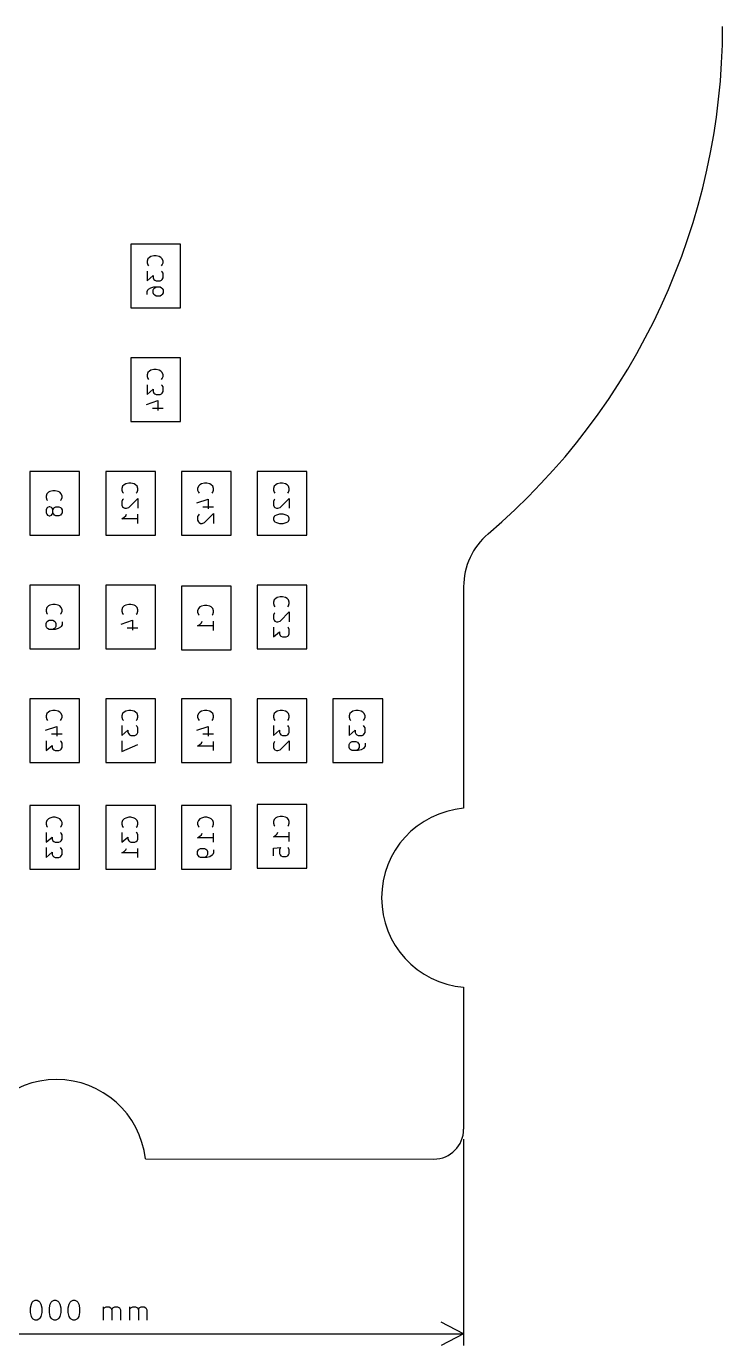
# Model space of a CAD drawing. Extents: x 8 to 415, y -296 to -5.
# Drawn here: x 147.9 to 182.9, y -137.4 to -71.1 of the extents above; entities that cross this region are included whole.
import ezdxf

# ---------------------------------------------------------------- set-up
doc = ezdxf.new("R2010")
doc.units = 0
doc.layers.add('BLACK', color=7, linetype='CONTINUOUS')

msp = doc.modelspace()

# ---------------------------------------------------------------- linework, layer by layer
at = {"layer": 'BLACK', "linetype": 'CONTINUOUS'}
for p, q in [((153.197, -82.0232), (153.197, -85.2232)), ((155.697, -82.0232), (153.197, -82.0232)), ((155.697, -85.2232), (155.697, -82.0232)), ((154.049, -82.7661), (154.011, -82.8804)), ((154.011, -82.8804), (154.011, -82.9566)), ((154.125, -82.6899), (154.049, -82.7661)), ((154.202, -82.6518), (154.125, -82.6899)), ((154.354, -82.6137), (154.202, -82.6518)), ((154.468, -82.6137), (154.354, -82.6137)), ((154.621, -82.6518), (154.468, -82.6137)), ((154.697, -82.6899), (154.621, -82.6518)), ((154.773, -82.7661), (154.697, -82.6899)), ((154.811, -82.8804), (154.773, -82.7661)), ((154.811, -82.9566), (154.811, -82.8804)), ((154.011, -82.9566), (154.049, -83.0709)), ((154.011, -83.3756), (154.011, -83.8709)), ((154.049, -83.0709), (154.087, -83.109)), ((154.735, -83.109), (154.773, -83.0709)), ((154.773, -83.4137), (154.735, -83.3756)), ((154.773, -83.0709), (154.811, -82.9566)), ((154.811, -83.4899), (154.773, -83.4137)), ((154.811, -83.7185), (154.811, -83.4899)), ((154.011, -83.8709), (154.316, -83.6042)), ((154.087, -84.2899), (154.202, -84.2137)), ((154.202, -84.2137), (154.354, -84.1756)), ((154.316, -83.6042), (154.316, -83.7185)), ((154.316, -83.7185), (154.354, -83.7947)), ((154.354, -83.7947), (154.392, -83.8328)), ((154.354, -84.1756), (154.659, -84.1756)), ((154.354, -84.2518), (154.392, -84.2137)), ((154.392, -83.8328), (154.468, -83.8709)), ((154.392, -84.2137), (154.468, -84.1756)), ((154.468, -83.8709), (154.659, -83.8709)), ((154.659, -83.8709), (154.735, -83.8328)), ((154.659, -84.1756), (154.735, -84.2137)), ((154.735, -83.8328), (154.773, -83.7947)), ((154.735, -84.2137), (154.773, -84.2518)), ((154.773, -83.7947), (154.811, -83.7185)), ((154.011, -84.4042), (154.049, -84.328)), ((154.011, -84.5566), (154.011, -84.4042)), ((154.049, -84.328), (154.087, -84.2899)), ((154.316, -84.328), (154.354, -84.2518)), ((154.316, -84.4804), (154.316, -84.328)), ((154.354, -84.5566), (154.316, -84.4804)), ((154.392, -84.5947), (154.354, -84.5566)), ((154.468, -84.6328), (154.392, -84.5947)), ((154.659, -84.6328), (154.468, -84.6328)), ((154.735, -84.5947), (154.659, -84.6328)), ((154.773, -84.5566), (154.735, -84.5947)), ((154.773, -84.2518), (154.811, -84.328)), ((154.811, -84.4804), (154.773, -84.5566)), ((154.811, -84.328), (154.811, -84.4804)), ((153.197, -85.2232), (155.697, -85.2232)), ((155.697, -87.7382), (153.197, -87.7382)), ((153.197, -87.7382), (153.197, -90.9382)), ((155.697, -90.9382), (155.697, -87.7382)), ((154.049, -88.4811), (154.011, -88.5954)), ((154.011, -88.5954), (154.011, -88.6716)), ((154.011, -88.6716), (154.049, -88.7859)), ((154.125, -88.4049), (154.049, -88.4811)), ((154.049, -88.7859), (154.087, -88.824)), ((154.202, -88.3668), (154.125, -88.4049)), ((154.354, -88.3287), (154.202, -88.3668)), ((154.468, -88.3287), (154.354, -88.3287)), ((154.621, -88.3668), (154.468, -88.3287)), ((154.697, -88.4049), (154.621, -88.3668)), ((154.773, -88.4811), (154.697, -88.4049)), ((154.735, -88.824), (154.773, -88.7859)), ((154.811, -88.5954), (154.773, -88.4811)), ((154.773, -88.7859), (154.811, -88.6716)), ((154.811, -88.6716), (154.811, -88.5954)), ((154.011, -89.0906), (154.011, -89.5859)), ((154.011, -89.5859), (154.316, -89.3192)), ((154.316, -89.3192), (154.316, -89.4335)), ((154.316, -89.4335), (154.354, -89.5097)), ((154.354, -89.5097), (154.392, -89.5478)), ((154.392, -89.5478), (154.468, -89.5859)), ((154.659, -89.5859), (154.735, -89.5478)), ((154.773, -89.1287), (154.735, -89.0906)), ((154.735, -89.5478), (154.773, -89.5097)), ((154.811, -89.2049), (154.773, -89.1287)), ((154.773, -89.5097), (154.811, -89.4335)), ((154.811, -89.4335), (154.811, -89.2049)), ((153.973, -90.0811), (154.544, -89.8906)), ((154.468, -89.5859), (154.659, -89.5859)), ((154.544, -89.8906), (154.544, -90.3859)), ((154.278, -90.2716), (154.811, -90.2716)), ((153.197, -90.9382), (155.697, -90.9382)), ((150.617, -93.4532), (148.117, -93.4532)), ((148.117, -93.4532), (148.117, -96.6532)), ((150.617, -96.6532), (150.617, -93.4532)), ((154.427, -93.4532), (151.927, -93.4532)), ((151.927, -93.4532), (151.927, -96.6532)), ((154.427, -96.6532), (154.427, -93.4532)), ((158.237, -93.4532), (155.737, -93.4532)), ((155.737, -93.4532), (155.737, -96.6532)), ((158.237, -96.6532), (158.237, -93.4532)), ((162.047, -93.4532), (159.547, -93.4532)), ((159.547, -93.4532), (159.547, -96.6532)), ((162.047, -96.6532), (162.047, -93.4532)), ((152.779, -94.1961), (152.741, -94.3104)), ((152.855, -94.1199), (152.779, -94.1961)), ((152.932, -94.0818), (152.855, -94.1199)), ((153.084, -94.0437), (152.932, -94.0818)), ((153.198, -94.0437), (153.084, -94.0437)), ((153.351, -94.0818), (153.198, -94.0437)), ((153.427, -94.1199), (153.351, -94.0818)), ((153.503, -94.1961), (153.427, -94.1199)), ((153.541, -94.3104), (153.503, -94.1961)), ((156.589, -94.1961), (156.551, -94.3104)), ((156.665, -94.1199), (156.589, -94.1961)), ((156.742, -94.0818), (156.665, -94.1199)), ((156.894, -94.0437), (156.742, -94.0818)), ((157.008, -94.0437), (156.894, -94.0437)), ((157.161, -94.0818), (157.008, -94.0437)), ((157.237, -94.1199), (157.161, -94.0818)), ((157.313, -94.1961), (157.237, -94.1199)), ((157.351, -94.3104), (157.313, -94.1961)), ((160.399, -94.1961), (160.361, -94.3104)), ((160.475, -94.1199), (160.399, -94.1961)), ((160.552, -94.0818), (160.475, -94.1199)), ((160.704, -94.0437), (160.552, -94.0818)), ((160.818, -94.0437), (160.704, -94.0437)), ((160.971, -94.0818), (160.818, -94.0437)), ((161.047, -94.1199), (160.971, -94.0818)), ((161.123, -94.1961), (161.047, -94.1199)), ((161.161, -94.3104), (161.123, -94.1961)), ((148.969, -94.5771), (148.931, -94.6913)), ((148.931, -94.6913), (148.931, -94.7675)), ((148.931, -94.7675), (148.969, -94.8818)), ((149.045, -94.5009), (148.969, -94.5771)), ((149.122, -94.4628), (149.045, -94.5009)), ((149.274, -94.4247), (149.122, -94.4628)), ((149.388, -94.4247), (149.274, -94.4247)), ((149.541, -94.4628), (149.388, -94.4247)), ((149.617, -94.5009), (149.541, -94.4628)), ((149.693, -94.5771), (149.617, -94.5009)), ((149.731, -94.6913), (149.693, -94.5771)), ((149.693, -94.8818), (149.731, -94.7675)), ((149.731, -94.7675), (149.731, -94.6913)), ((152.741, -94.3104), (152.741, -94.3866)), ((152.741, -94.3866), (152.779, -94.5009)), ((152.779, -94.5009), (152.817, -94.539)), ((152.817, -94.8437), (152.779, -94.8818)), ((153.084, -95.2628), (153.541, -94.8056)), ((153.465, -94.539), (153.503, -94.5009)), ((153.503, -94.5009), (153.541, -94.3866)), ((153.541, -94.3866), (153.541, -94.3104)), ((153.541, -94.8056), (153.541, -95.3009)), ((156.513, -95.0342), (157.084, -94.8437)), ((156.551, -94.3104), (156.551, -94.3866)), ((156.551, -94.3866), (156.589, -94.5009)), ((156.589, -94.5009), (156.627, -94.539)), ((157.084, -94.8437), (157.084, -95.339)), ((157.275, -94.539), (157.313, -94.5009)), ((157.313, -94.5009), (157.351, -94.3866)), ((157.351, -94.3866), (157.351, -94.3104)), ((160.361, -94.3104), (160.361, -94.3866)), ((160.361, -94.3866), (160.399, -94.5009)), ((160.399, -94.5009), (160.437, -94.539)), ((160.437, -94.8437), (160.399, -94.8818)), ((160.704, -95.2628), (161.161, -94.8056)), ((161.085, -94.539), (161.123, -94.5009)), ((161.123, -94.5009), (161.161, -94.3866)), ((161.161, -94.3866), (161.161, -94.3104)), ((161.161, -94.8056), (161.161, -95.3009)), ((148.969, -95.3009), (148.931, -95.3771)), ((148.931, -95.3771), (148.931, -95.5294)), ((148.969, -94.8818), (149.007, -94.9199)), ((149.007, -95.2628), (148.969, -95.3009)), ((149.083, -95.2247), (149.007, -95.2628)), ((149.122, -95.2247), (149.083, -95.2247)), ((149.198, -95.2628), (149.122, -95.2247)), ((149.236, -95.3009), (149.198, -95.2628)), ((149.274, -95.3771), (149.236, -95.3009)), ((149.274, -95.3771), (149.312, -95.3009)), ((149.274, -95.5294), (149.274, -95.3771)), ((149.312, -95.3009), (149.35, -95.2628)), ((149.35, -95.2628), (149.426, -95.2247)), ((149.426, -95.2247), (149.579, -95.2247)), ((149.579, -95.2247), (149.655, -95.2628)), ((149.655, -94.9199), (149.693, -94.8818)), ((149.655, -95.2628), (149.693, -95.3009)), ((149.693, -95.3009), (149.731, -95.3771)), ((149.731, -95.3771), (149.731, -95.5294)), ((152.779, -94.8818), (152.741, -94.958)), ((152.741, -94.958), (152.741, -95.1485)), ((152.741, -95.1485), (152.779, -95.2247)), ((152.779, -95.2247), (152.817, -95.2628)), ((152.817, -95.2628), (152.893, -95.3009)), ((152.893, -95.3009), (152.97, -95.3009)), ((152.97, -95.3009), (153.084, -95.2628)), ((156.818, -95.2247), (157.351, -95.2247)), ((160.399, -94.8818), (160.361, -94.958)), ((160.361, -94.958), (160.361, -95.1485)), ((160.361, -95.1485), (160.399, -95.2247)), ((160.399, -95.2247), (160.437, -95.2628)), ((160.437, -95.2628), (160.513, -95.3009)), ((160.513, -95.3009), (160.59, -95.3009)), ((160.59, -95.3009), (160.704, -95.2628)), ((148.931, -95.5294), (148.969, -95.6056)), ((148.969, -95.6056), (149.007, -95.6437)), ((149.007, -95.6437), (149.083, -95.6818)), ((149.083, -95.6818), (149.122, -95.6818)), ((149.122, -95.6818), (149.198, -95.6437)), ((149.198, -95.6437), (149.236, -95.6056)), ((149.236, -95.6056), (149.274, -95.5294)), ((149.312, -95.6056), (149.274, -95.5294)), ((149.35, -95.6437), (149.312, -95.6056)), ((149.426, -95.6818), (149.35, -95.6437)), ((149.579, -95.6818), (149.426, -95.6818)), ((149.655, -95.6437), (149.579, -95.6818)), ((149.693, -95.6056), (149.655, -95.6437)), ((149.731, -95.5294), (149.693, -95.6056)), ((152.741, -95.8342), (152.855, -95.758)), ((153.541, -95.8342), (152.741, -95.8342)), ((152.855, -95.758), (152.932, -95.6818)), ((152.932, -95.6818), (152.97, -95.6056)), ((153.541, -96.0628), (153.541, -95.6056)), ((156.589, -95.6437), (156.551, -95.7199)), ((156.551, -95.7199), (156.551, -95.9104)), ((156.551, -95.9104), (156.589, -95.9866)), ((156.627, -95.6056), (156.589, -95.6437)), ((156.589, -95.9866), (156.627, -96.0247)), ((156.627, -96.0247), (156.703, -96.0628)), ((156.703, -96.0628), (156.78, -96.0628)), ((156.78, -96.0628), (156.894, -96.0247)), ((156.894, -96.0247), (157.351, -95.5675)), ((157.351, -95.5675), (157.351, -96.0628)), ((160.399, -95.7199), (160.361, -95.7961)), ((160.361, -95.7961), (160.361, -95.8723)), ((160.361, -95.8723), (160.399, -95.9485)), ((160.437, -95.6818), (160.399, -95.7199)), ((160.399, -95.9485), (160.437, -95.9866)), ((160.513, -95.6437), (160.437, -95.6818)), ((160.437, -95.9866), (160.513, -96.0247)), ((160.666, -95.6056), (160.513, -95.6437)), ((160.513, -96.0247), (160.666, -96.0628)), ((160.856, -95.6056), (160.666, -95.6056)), ((160.666, -96.0628), (160.856, -96.0628)), ((161.009, -95.6437), (160.856, -95.6056)), ((160.856, -96.0628), (161.009, -96.0247)), ((161.085, -95.6818), (161.009, -95.6437)), ((161.009, -96.0247), (161.085, -95.9866)), ((161.123, -95.7199), (161.085, -95.6818)), ((161.085, -95.9866), (161.123, -95.9485)), ((161.161, -95.7961), (161.123, -95.7199)), ((161.123, -95.9485), (161.161, -95.8723)), ((161.161, -95.8723), (161.161, -95.7961)), ((148.117, -96.6532), (150.617, -96.6532)), ((151.927, -96.6532), (154.427, -96.6532)), ((155.737, -96.6532), (158.237, -96.6532)), ((159.547, -96.6532), (162.047, -96.6532)), ((148.117, -99.1683), (148.117, -102.368)), ((150.617, -99.1683), (148.117, -99.1683)), ((150.617, -102.368), (150.617, -99.1683)), ((151.927, -99.1683), (151.927, -102.368)), ((154.427, -99.1683), (151.927, -99.1683)), ((154.427, -102.368), (154.427, -99.1683)), ((155.737, -99.2182), (155.737, -102.418)), ((158.237, -99.2182), (155.737, -99.2182)), ((158.237, -102.418), (158.237, -99.2182)), ((159.547, -99.1683), (159.547, -102.368)), ((162.047, -99.1683), (159.547, -99.1683)), ((162.047, -102.368), (162.047, -99.1683)), ((169.927, -99.2545), (169.927, -110.391)), ((149.274, -100.14), (149.122, -100.178)), ((149.388, -100.14), (149.274, -100.14)), ((149.541, -100.178), (149.388, -100.14)), ((153.084, -100.14), (152.932, -100.178)), ((153.198, -100.14), (153.084, -100.14)), ((153.351, -100.178), (153.198, -100.14)), ((160.399, -99.9111), (160.361, -100.025)), ((160.361, -100.025), (160.361, -100.102)), ((160.361, -100.102), (160.399, -100.216)), ((160.475, -99.8349), (160.399, -99.9111)), ((160.552, -99.7968), (160.475, -99.8349)), ((160.704, -99.7587), (160.552, -99.7968)), ((160.818, -99.7587), (160.704, -99.7587)), ((160.971, -99.7968), (160.818, -99.7587)), ((161.047, -99.8349), (160.971, -99.7968)), ((161.123, -99.9111), (161.047, -99.8349)), ((161.161, -100.025), (161.123, -99.9111)), ((161.123, -100.216), (161.161, -100.102)), ((161.161, -100.102), (161.161, -100.025)), ((148.969, -100.292), (148.931, -100.406)), ((148.931, -100.406), (148.931, -100.483)), ((148.931, -100.483), (148.969, -100.597)), ((149.045, -100.216), (148.969, -100.292)), ((148.969, -100.597), (149.007, -100.635)), ((149.122, -100.178), (149.045, -100.216)), ((149.617, -100.216), (149.541, -100.178)), ((149.693, -100.292), (149.617, -100.216)), ((149.655, -100.635), (149.693, -100.597)), ((149.731, -100.406), (149.693, -100.292)), ((149.693, -100.597), (149.731, -100.483)), ((149.731, -100.483), (149.731, -100.406)), ((152.779, -100.292), (152.741, -100.406)), ((152.741, -100.406), (152.741, -100.483)), ((152.741, -100.483), (152.779, -100.597)), ((152.855, -100.216), (152.779, -100.292)), ((152.779, -100.597), (152.817, -100.635)), ((152.932, -100.178), (152.855, -100.216)), ((153.427, -100.216), (153.351, -100.178)), ((153.503, -100.292), (153.427, -100.216)), ((153.465, -100.635), (153.503, -100.597)), ((153.541, -100.406), (153.503, -100.292)), ((153.503, -100.597), (153.541, -100.483)), ((153.541, -100.483), (153.541, -100.406)), ((156.589, -100.342), (156.551, -100.456)), ((156.551, -100.456), (156.551, -100.533)), ((156.551, -100.533), (156.589, -100.647)), ((156.665, -100.266), (156.589, -100.342)), ((156.589, -100.647), (156.627, -100.685)), ((156.742, -100.228), (156.665, -100.266)), ((156.894, -100.19), (156.742, -100.228)), ((157.008, -100.19), (156.894, -100.19)), ((157.161, -100.228), (157.008, -100.19)), ((157.237, -100.266), (157.161, -100.228)), ((157.313, -100.342), (157.237, -100.266)), ((157.275, -100.685), (157.313, -100.647)), ((157.351, -100.456), (157.313, -100.342)), ((157.313, -100.647), (157.351, -100.533)), ((157.351, -100.533), (157.351, -100.456)), ((160.399, -100.597), (160.361, -100.673)), ((160.361, -100.673), (160.361, -100.863)), ((160.399, -100.216), (160.437, -100.254)), ((160.437, -100.559), (160.399, -100.597)), ((160.704, -100.978), (161.161, -100.521)), ((161.085, -100.254), (161.123, -100.216)), ((161.161, -100.521), (161.161, -101.016)), ((148.931, -101.092), (148.969, -101.016)), ((148.931, -101.244), (148.931, -101.092)), ((148.969, -101.321), (148.931, -101.244)), ((148.969, -101.016), (149.007, -100.978)), ((149.007, -101.359), (148.969, -101.321)), ((149.007, -100.978), (149.083, -100.94)), ((149.083, -101.397), (149.007, -101.359)), ((149.083, -100.94), (149.274, -100.94)), ((149.388, -101.397), (149.083, -101.397)), ((149.274, -100.94), (149.35, -100.978)), ((149.35, -101.359), (149.274, -101.397)), ((149.35, -100.978), (149.388, -101.016)), ((149.388, -101.321), (149.35, -101.359)), ((149.388, -101.016), (149.426, -101.092)), ((149.426, -101.244), (149.388, -101.321)), ((149.541, -101.359), (149.388, -101.397)), ((149.426, -101.092), (149.426, -101.244)), ((149.655, -101.283), (149.541, -101.359)), ((149.693, -101.244), (149.655, -101.283)), ((149.731, -101.168), (149.693, -101.244)), ((149.731, -101.016), (149.731, -101.168)), ((152.703, -101.13), (153.274, -100.94)), ((153.008, -101.321), (153.541, -101.321)), ((153.274, -100.94), (153.274, -101.435)), ((156.551, -101.218), (156.665, -101.142)), ((157.351, -101.218), (156.551, -101.218)), ((156.665, -101.142), (156.742, -101.066)), ((156.742, -101.066), (156.78, -100.99)), ((157.351, -101.447), (157.351, -100.99)), ((160.361, -100.863), (160.399, -100.94)), ((160.361, -101.283), (160.361, -101.778)), ((160.399, -100.94), (160.437, -100.978)), ((160.437, -100.978), (160.513, -101.016)), ((160.513, -101.016), (160.59, -101.016)), ((160.59, -101.016), (160.704, -100.978)), ((161.123, -101.321), (161.085, -101.283)), ((161.161, -101.397), (161.123, -101.321)), ((161.161, -101.625), (161.161, -101.397)), ((160.361, -101.778), (160.666, -101.511)), ((160.666, -101.511), (160.666, -101.625)), ((160.666, -101.625), (160.704, -101.702)), ((160.704, -101.702), (160.742, -101.74)), ((160.742, -101.74), (160.818, -101.778)), ((160.818, -101.778), (161.009, -101.778)), ((161.009, -101.778), (161.085, -101.74)), ((161.085, -101.74), (161.123, -101.702)), ((161.123, -101.702), (161.161, -101.625)), ((148.117, -102.368), (150.617, -102.368)), ((151.927, -102.368), (154.427, -102.368)), ((155.737, -102.418), (158.237, -102.418)), ((159.547, -102.368), (162.047, -102.368)), ((150.617, -104.883), (148.117, -104.883)), ((148.117, -104.883), (148.117, -108.083)), ((150.617, -108.083), (150.617, -104.883)), ((154.427, -104.883), (151.927, -104.883)), ((151.927, -104.883), (151.927, -108.083)), ((154.427, -108.083), (154.427, -104.883)), ((158.237, -104.883), (155.737, -104.883)), ((155.737, -104.883), (155.737, -108.083)), ((158.237, -108.083), (158.237, -104.883)), ((162.047, -104.883), (159.547, -104.883)), ((159.547, -104.883), (159.547, -108.083)), ((162.047, -108.083), (162.047, -104.883)), ((165.857, -104.883), (163.357, -104.883)), ((163.357, -104.883), (163.357, -108.083)), ((165.857, -108.083), (165.857, -104.883)), ((148.969, -105.626), (148.931, -105.74)), ((148.931, -105.74), (148.931, -105.817)), ((148.931, -105.817), (148.969, -105.931)), ((149.045, -105.55), (148.969, -105.626)), ((148.969, -105.931), (149.007, -105.969)), ((149.122, -105.512), (149.045, -105.55)), ((149.274, -105.474), (149.122, -105.512)), ((149.388, -105.474), (149.274, -105.474)), ((149.541, -105.512), (149.388, -105.474)), ((149.617, -105.55), (149.541, -105.512)), ((149.693, -105.626), (149.617, -105.55)), ((149.655, -105.969), (149.693, -105.931)), ((149.731, -105.74), (149.693, -105.626)), ((149.693, -105.931), (149.731, -105.817)), ((149.731, -105.817), (149.731, -105.74)), ((152.779, -105.626), (152.741, -105.74)), ((152.741, -105.74), (152.741, -105.817)), ((152.741, -105.817), (152.779, -105.931)), ((152.855, -105.55), (152.779, -105.626)), ((152.779, -105.931), (152.817, -105.969)), ((152.932, -105.512), (152.855, -105.55)), ((153.084, -105.474), (152.932, -105.512)), ((153.198, -105.474), (153.084, -105.474)), ((153.351, -105.512), (153.198, -105.474)), ((153.427, -105.55), (153.351, -105.512)), ((153.503, -105.626), (153.427, -105.55)), ((153.465, -105.969), (153.503, -105.931)), ((153.541, -105.74), (153.503, -105.626)), ((153.503, -105.931), (153.541, -105.817)), ((153.541, -105.817), (153.541, -105.74)), ((156.589, -105.626), (156.551, -105.74)), ((156.551, -105.74), (156.551, -105.817)), ((156.551, -105.817), (156.589, -105.931)), ((156.665, -105.55), (156.589, -105.626)), ((156.589, -105.931), (156.627, -105.969)), ((156.742, -105.512), (156.665, -105.55)), ((156.894, -105.474), (156.742, -105.512)), ((157.008, -105.474), (156.894, -105.474)), ((157.161, -105.512), (157.008, -105.474)), ((157.237, -105.55), (157.161, -105.512)), ((157.313, -105.626), (157.237, -105.55)), ((157.275, -105.969), (157.313, -105.931)), ((157.351, -105.74), (157.313, -105.626)), ((157.313, -105.931), (157.351, -105.817)), ((157.351, -105.817), (157.351, -105.74)), ((160.399, -105.626), (160.361, -105.74)), ((160.361, -105.74), (160.361, -105.817)), ((160.361, -105.817), (160.399, -105.931)), ((160.475, -105.55), (160.399, -105.626)), ((160.399, -105.931), (160.437, -105.969)), ((160.552, -105.512), (160.475, -105.55)), ((160.704, -105.474), (160.552, -105.512)), ((160.818, -105.474), (160.704, -105.474)), ((160.971, -105.512), (160.818, -105.474)), ((161.047, -105.55), (160.971, -105.512)), ((161.123, -105.626), (161.047, -105.55)), ((161.085, -105.969), (161.123, -105.931)), ((161.161, -105.74), (161.123, -105.626)), ((161.123, -105.931), (161.161, -105.817)), ((161.161, -105.817), (161.161, -105.74)), ((164.209, -105.626), (164.171, -105.74)), ((164.171, -105.74), (164.171, -105.817)), ((164.171, -105.817), (164.209, -105.931)), ((164.285, -105.55), (164.209, -105.626)), ((164.209, -105.931), (164.247, -105.969)), ((164.362, -105.512), (164.285, -105.55)), ((164.514, -105.474), (164.362, -105.512)), ((164.628, -105.474), (164.514, -105.474)), ((164.781, -105.512), (164.628, -105.474)), ((164.857, -105.55), (164.781, -105.512)), ((164.933, -105.626), (164.857, -105.55)), ((164.895, -105.969), (164.933, -105.931)), ((164.971, -105.74), (164.933, -105.626)), ((164.933, -105.931), (164.971, -105.817)), ((164.971, -105.817), (164.971, -105.74)), ((148.893, -106.464), (149.464, -106.274)), ((149.198, -106.655), (149.731, -106.655)), ((149.464, -106.274), (149.464, -106.769)), ((152.741, -106.236), (152.741, -106.731)), ((152.741, -106.731), (153.046, -106.464)), ((153.046, -106.464), (153.046, -106.578)), ((153.046, -106.578), (153.084, -106.655)), ((153.084, -106.655), (153.122, -106.693)), ((153.122, -106.693), (153.198, -106.731)), ((153.198, -106.731), (153.389, -106.731)), ((153.389, -106.731), (153.465, -106.693)), ((153.503, -106.274), (153.465, -106.236)), ((153.465, -106.693), (153.503, -106.655)), ((153.541, -106.35), (153.503, -106.274)), ((153.503, -106.655), (153.541, -106.578)), ((153.541, -106.578), (153.541, -106.35)), ((156.513, -106.464), (157.084, -106.274)), ((156.818, -106.655), (157.351, -106.655)), ((157.084, -106.274), (157.084, -106.769)), ((160.361, -106.236), (160.361, -106.731)), ((160.361, -106.731), (160.666, -106.464)), ((160.666, -106.464), (160.666, -106.578)), ((160.666, -106.578), (160.704, -106.655)), ((160.704, -106.655), (160.742, -106.693)), ((160.742, -106.693), (160.818, -106.731)), ((160.818, -106.731), (161.009, -106.731)), ((161.009, -106.731), (161.085, -106.693)), ((161.123, -106.274), (161.085, -106.236)), ((161.085, -106.693), (161.123, -106.655)), ((161.161, -106.35), (161.123, -106.274)), ((161.123, -106.655), (161.161, -106.578)), ((161.161, -106.578), (161.161, -106.35)), ((164.171, -106.236), (164.171, -106.731)), ((164.171, -106.731), (164.476, -106.464)), ((164.476, -106.464), (164.476, -106.578)), ((164.476, -106.578), (164.514, -106.655)), ((164.514, -106.655), (164.552, -106.693)), ((164.552, -106.693), (164.628, -106.731)), ((164.628, -106.731), (164.819, -106.731)), ((164.819, -106.731), (164.895, -106.693)), ((164.933, -106.274), (164.895, -106.236)), ((164.895, -106.693), (164.933, -106.655)), ((164.971, -106.35), (164.933, -106.274)), ((164.933, -106.655), (164.971, -106.578)), ((164.971, -106.578), (164.971, -106.35)), ((148.931, -106.998), (148.931, -107.493)), ((148.931, -107.493), (149.236, -107.226)), ((149.236, -107.226), (149.236, -107.34)), ((149.236, -107.34), (149.274, -107.417)), ((149.274, -107.417), (149.312, -107.455)), ((149.312, -107.455), (149.388, -107.493)), ((149.579, -107.493), (149.655, -107.455)), ((149.693, -107.036), (149.655, -106.998)), ((149.655, -107.455), (149.693, -107.417)), ((149.731, -107.112), (149.693, -107.036)), ((149.693, -107.417), (149.731, -107.34)), ((149.731, -107.34), (149.731, -107.112)), ((152.741, -106.998), (152.741, -107.531)), ((152.741, -107.531), (153.541, -107.188)), ((156.551, -107.264), (156.665, -107.188)), ((157.351, -107.264), (156.551, -107.264)), ((156.665, -107.188), (156.742, -107.112)), ((156.742, -107.112), (156.78, -107.036)), ((157.351, -107.493), (157.351, -107.036)), ((160.399, -107.074), (160.361, -107.15)), ((160.361, -107.15), (160.361, -107.34)), ((160.361, -107.34), (160.399, -107.417)), ((160.437, -107.036), (160.399, -107.074)), ((160.399, -107.417), (160.437, -107.455)), ((160.437, -107.455), (160.513, -107.493)), ((160.59, -107.493), (160.704, -107.455)), ((160.704, -107.455), (161.161, -106.998)), ((161.161, -106.998), (161.161, -107.493)), ((164.171, -107.188), (164.209, -107.112)), ((164.171, -107.34), (164.171, -107.188)), ((164.209, -107.417), (164.171, -107.34)), ((164.209, -107.112), (164.247, -107.074)), ((164.247, -107.455), (164.209, -107.417)), ((164.247, -107.074), (164.323, -107.036)), ((164.323, -107.493), (164.247, -107.455)), ((164.323, -107.036), (164.514, -107.036)), ((164.514, -107.036), (164.59, -107.074)), ((164.59, -107.455), (164.514, -107.493)), ((164.59, -107.074), (164.628, -107.112)), ((164.628, -107.417), (164.59, -107.455)), ((164.628, -107.112), (164.666, -107.188)), ((164.666, -107.34), (164.628, -107.417)), ((164.781, -107.455), (164.628, -107.493)), ((164.666, -107.188), (164.666, -107.34)), ((164.895, -107.378), (164.781, -107.455)), ((164.933, -107.34), (164.895, -107.378)), ((164.971, -107.264), (164.933, -107.34)), ((164.971, -107.112), (164.971, -107.264)), ((148.117, -108.083), (150.617, -108.083)), ((149.388, -107.493), (149.579, -107.493)), ((151.927, -108.083), (154.427, -108.083)), ((155.737, -108.083), (158.237, -108.083)), ((159.547, -108.083), (162.047, -108.083)), ((160.513, -107.493), (160.59, -107.493)), ((163.357, -108.083), (165.857, -108.083)), ((164.628, -107.493), (164.323, -107.493)), ((148.117, -110.256), (148.117, -113.456)), ((150.617, -110.256), (148.117, -110.256)), ((150.617, -113.456), (150.617, -110.256)), ((151.927, -110.256), (151.927, -113.456)), ((154.427, -110.256), (151.927, -110.256)), ((154.427, -113.456), (154.427, -110.256)), ((155.737, -110.256), (155.737, -113.456)), ((158.237, -110.256), (155.737, -110.256)), ((158.237, -113.456), (158.237, -110.256)), ((159.547, -110.206), (159.547, -113.406)), ((162.047, -110.206), (159.547, -110.206)), ((162.047, -113.406), (162.047, -110.206)), ((148.969, -110.999), (148.931, -111.113)), ((148.931, -111.113), (148.931, -111.189)), ((148.931, -111.189), (148.969, -111.303)), ((149.045, -110.922), (148.969, -110.999)), ((148.969, -111.303), (149.007, -111.341)), ((149.122, -110.884), (149.045, -110.922)), ((149.274, -110.846), (149.122, -110.884)), ((149.388, -110.846), (149.274, -110.846)), ((149.541, -110.884), (149.388, -110.846)), ((149.617, -110.922), (149.541, -110.884)), ((149.693, -110.999), (149.617, -110.922)), ((149.655, -111.341), (149.693, -111.303)), ((149.731, -111.113), (149.693, -110.999)), ((149.693, -111.303), (149.731, -111.189)), ((149.731, -111.189), (149.731, -111.113)), ((152.779, -110.999), (152.741, -111.113)), ((152.741, -111.113), (152.741, -111.189)), ((152.741, -111.189), (152.779, -111.303)), ((152.855, -110.922), (152.779, -110.999)), ((152.779, -111.303), (152.817, -111.341)), ((152.932, -110.884), (152.855, -110.922)), ((153.084, -110.846), (152.932, -110.884)), ((153.198, -110.846), (153.084, -110.846)), ((153.351, -110.884), (153.198, -110.846)), ((153.427, -110.922), (153.351, -110.884)), ((153.503, -110.999), (153.427, -110.922)), ((153.465, -111.341), (153.503, -111.303)), ((153.541, -111.113), (153.503, -110.999)), ((153.503, -111.303), (153.541, -111.189)), ((153.541, -111.189), (153.541, -111.113)), ((156.589, -110.999), (156.551, -111.113)), ((156.551, -111.113), (156.551, -111.189)), ((156.551, -111.189), (156.589, -111.303)), ((156.665, -110.922), (156.589, -110.999)), ((156.589, -111.303), (156.627, -111.341)), ((156.742, -110.884), (156.665, -110.922)), ((156.894, -110.846), (156.742, -110.884)), ((157.008, -110.846), (156.894, -110.846)), ((157.161, -110.884), (157.008, -110.846)), ((157.237, -110.922), (157.161, -110.884)), ((157.313, -110.999), (157.237, -110.922)), ((157.275, -111.341), (157.313, -111.303)), ((157.351, -111.113), (157.313, -110.999)), ((157.313, -111.303), (157.351, -111.189)), ((157.351, -111.189), (157.351, -111.113)), ((160.399, -110.949), (160.361, -111.063)), ((160.361, -111.063), (160.361, -111.139)), ((160.361, -111.139), (160.399, -111.253)), ((160.475, -110.872), (160.399, -110.949)), ((160.399, -111.253), (160.437, -111.291)), ((160.552, -110.834), (160.475, -110.872)), ((160.704, -110.796), (160.552, -110.834)), ((160.818, -110.796), (160.704, -110.796)), ((160.971, -110.834), (160.818, -110.796)), ((161.047, -110.872), (160.971, -110.834)), ((161.123, -110.949), (161.047, -110.872)), ((161.085, -111.291), (161.123, -111.253)), ((161.161, -111.063), (161.123, -110.949)), ((161.123, -111.253), (161.161, -111.139)), ((161.161, -111.139), (161.161, -111.063)), ((148.931, -111.608), (148.931, -112.103)), ((148.931, -112.103), (149.236, -111.837)), ((149.236, -111.837), (149.236, -111.951)), ((149.236, -111.951), (149.274, -112.027)), ((149.274, -112.027), (149.312, -112.065)), ((149.312, -112.065), (149.388, -112.103)), ((149.388, -112.103), (149.579, -112.103)), ((149.579, -112.103), (149.655, -112.065)), ((149.693, -111.646), (149.655, -111.608)), ((149.655, -112.065), (149.693, -112.027)), ((149.731, -111.722), (149.693, -111.646)), ((149.693, -112.027), (149.731, -111.951)), ((149.731, -111.951), (149.731, -111.722)), ((152.741, -111.608), (152.741, -112.103)), ((152.741, -112.103), (153.046, -111.837)), ((153.046, -111.837), (153.046, -111.951)), ((153.046, -111.951), (153.084, -112.027)), ((153.084, -112.027), (153.122, -112.065)), ((153.122, -112.065), (153.198, -112.103)), ((153.198, -112.103), (153.389, -112.103)), ((153.389, -112.103), (153.465, -112.065)), ((153.503, -111.646), (153.465, -111.608)), ((153.465, -112.065), (153.503, -112.027)), ((153.541, -111.722), (153.503, -111.646)), ((153.503, -112.027), (153.541, -111.951)), ((153.541, -111.951), (153.541, -111.722)), ((156.551, -111.875), (156.665, -111.799)), ((157.351, -111.875), (156.551, -111.875)), ((156.665, -111.799), (156.742, -111.722)), ((156.742, -111.722), (156.78, -111.646)), ((157.351, -112.103), (157.351, -111.646)), ((160.361, -111.825), (160.475, -111.749)), ((161.161, -111.825), (160.361, -111.825)), ((160.475, -111.749), (160.552, -111.672)), ((160.552, -111.672), (160.59, -111.596)), ((161.161, -112.053), (161.161, -111.596)), ((148.931, -112.37), (148.931, -112.865)), ((148.931, -112.865), (149.236, -112.599)), ((149.236, -112.599), (149.236, -112.713)), ((149.236, -112.713), (149.274, -112.789)), ((149.693, -112.408), (149.655, -112.37)), ((149.731, -112.484), (149.693, -112.408)), ((149.693, -112.789), (149.731, -112.713)), ((149.731, -112.713), (149.731, -112.484)), ((152.741, -112.637), (152.855, -112.561)), ((153.541, -112.637), (152.741, -112.637)), ((152.855, -112.561), (152.932, -112.484)), ((152.932, -112.484), (152.97, -112.408)), ((153.541, -112.865), (153.541, -112.408)), ((156.551, -112.561), (156.589, -112.484)), ((156.551, -112.713), (156.551, -112.561)), ((156.589, -112.789), (156.551, -112.713)), ((156.589, -112.484), (156.627, -112.446)), ((156.627, -112.446), (156.703, -112.408)), ((156.703, -112.408), (156.894, -112.408)), ((156.894, -112.408), (156.97, -112.446)), ((156.97, -112.446), (157.008, -112.484)), ((157.008, -112.484), (157.046, -112.561)), ((157.046, -112.713), (157.008, -112.789)), ((157.046, -112.561), (157.046, -112.713)), ((157.275, -112.751), (157.161, -112.827)), ((157.313, -112.713), (157.275, -112.751)), ((157.351, -112.637), (157.313, -112.713)), ((157.351, -112.484), (157.351, -112.637)), ((160.361, -112.396), (160.742, -112.358)), ((160.361, -112.777), (160.361, -112.396)), ((160.704, -112.396), (160.666, -112.472)), ((160.666, -112.472), (160.666, -112.663)), ((160.666, -112.663), (160.704, -112.739)), ((160.742, -112.358), (160.704, -112.396)), ((160.704, -112.739), (160.742, -112.777)), ((161.123, -112.396), (161.085, -112.358)), ((161.085, -112.777), (161.123, -112.739)), ((161.161, -112.472), (161.123, -112.396)), ((161.123, -112.739), (161.161, -112.663)), ((161.161, -112.663), (161.161, -112.472)), ((149.274, -112.789), (149.312, -112.827)), ((149.312, -112.827), (149.388, -112.865)), ((149.388, -112.865), (149.579, -112.865)), ((149.579, -112.865), (149.655, -112.827)), ((149.655, -112.827), (149.693, -112.789)), ((156.627, -112.827), (156.589, -112.789)), ((156.703, -112.865), (156.627, -112.827)), ((157.008, -112.865), (156.703, -112.865)), ((156.97, -112.827), (156.894, -112.865)), ((157.008, -112.789), (156.97, -112.827)), ((157.161, -112.827), (157.008, -112.865)), ((159.547, -113.406), (162.047, -113.406)), ((160.742, -112.777), (160.818, -112.815)), ((160.818, -112.815), (161.009, -112.815)), ((161.009, -112.815), (161.085, -112.777)), ((148.117, -113.456), (150.617, -113.456)), ((151.927, -113.456), (154.427, -113.456)), ((155.737, -113.456), (158.237, -113.456)), ((169.927, -119.389), (169.928, -126.527)), ((169.928, -127.027), (169.928, -137.41)), ((153.922, -128.025), (168.428, -128.027)), ((148.142, -135.509), (148.19, -135.319)), ((148.19, -135.319), (148.237, -135.223)), ((148.237, -135.223), (148.285, -135.176)), ((148.285, -135.176), (148.38, -135.128)), ((148.38, -135.128), (148.475, -135.128)), ((148.475, -135.128), (148.571, -135.176)), ((148.571, -135.176), (148.618, -135.223)), ((148.618, -135.223), (148.666, -135.319)), ((148.666, -135.319), (148.713, -135.509)), ((149.094, -135.509), (149.142, -135.319)), ((149.142, -135.319), (149.19, -135.223)), ((149.19, -135.223), (149.237, -135.176)), ((149.237, -135.176), (149.332, -135.128)), ((149.332, -135.128), (149.428, -135.128)), ((149.428, -135.128), (149.523, -135.176)), ((149.523, -135.176), (149.571, -135.223)), ((149.571, -135.223), (149.618, -135.319)), ((149.618, -135.319), (149.666, -135.509)), ((150.047, -135.509), (150.094, -135.319)), ((150.094, -135.319), (150.142, -135.223)), ((150.142, -135.223), (150.19, -135.176)), ((150.19, -135.176), (150.285, -135.128)), ((150.285, -135.128), (150.38, -135.128)), ((150.38, -135.128), (150.475, -135.176)), ((150.475, -135.176), (150.523, -135.223)), ((150.523, -135.223), (150.571, -135.319)), ((150.571, -135.319), (150.618, -135.509)), ((148.142, -135.747), (148.142, -135.509)), ((148.19, -135.938), (148.142, -135.747)), ((148.237, -136.033), (148.19, -135.938)), ((148.666, -135.938), (148.618, -136.033)), ((148.713, -135.747), (148.666, -135.938)), ((148.713, -135.509), (148.713, -135.747)), ((149.094, -135.747), (149.094, -135.509)), ((149.142, -135.938), (149.094, -135.747)), ((149.19, -136.033), (149.142, -135.938)), ((149.618, -135.938), (149.571, -136.033)), ((149.666, -135.747), (149.618, -135.938)), ((149.666, -135.509), (149.666, -135.747)), ((150.047, -135.747), (150.047, -135.509)), ((150.094, -135.938), (150.047, -135.747)), ((150.142, -136.033), (150.094, -135.938)), ((150.571, -135.938), (150.523, -136.033)), ((150.618, -135.747), (150.571, -135.938)), ((150.618, -135.509), (150.618, -135.747)), ((151.809, -136.128), (151.809, -135.461)), ((151.809, -135.557), (151.856, -135.509)), ((151.856, -135.509), (151.952, -135.461)), ((151.952, -135.461), (152.094, -135.461)), ((152.094, -135.461), (152.19, -135.509)), ((152.19, -135.509), (152.237, -135.604)), ((152.237, -135.604), (152.285, -135.509)), ((152.237, -135.604), (152.237, -136.128)), ((152.285, -135.509), (152.38, -135.461)), ((152.38, -135.461), (152.523, -135.461)), ((152.523, -135.461), (152.618, -135.509)), ((152.618, -135.509), (152.666, -135.604)), ((152.666, -135.604), (152.666, -136.128)), ((153.142, -136.128), (153.142, -135.461)), ((153.142, -135.557), (153.19, -135.509)), ((153.19, -135.509), (153.285, -135.461)), ((153.285, -135.461), (153.428, -135.461)), ((153.428, -135.461), (153.523, -135.509)), ((153.523, -135.509), (153.571, -135.604)), ((153.571, -135.604), (153.618, -135.509)), ((153.571, -135.604), (153.571, -136.128)), ((153.618, -135.509), (153.713, -135.461)), ((153.713, -135.461), (153.856, -135.461)), ((153.856, -135.461), (153.952, -135.509)), ((153.952, -135.509), (153.999, -135.604)), ((153.999, -135.604), (153.999, -136.128)), ((148.285, -136.081), (148.237, -136.033)), ((148.38, -136.128), (148.285, -136.081)), ((148.475, -136.128), (148.38, -136.128)), ((148.571, -136.081), (148.475, -136.128)), ((148.618, -136.033), (148.571, -136.081)), ((149.237, -136.081), (149.19, -136.033)), ((149.332, -136.128), (149.237, -136.081)), ((149.428, -136.128), (149.332, -136.128)), ((149.523, -136.081), (149.428, -136.128)), ((149.571, -136.033), (149.523, -136.081)), ((150.19, -136.081), (150.142, -136.033)), ((150.285, -136.128), (150.19, -136.081)), ((150.38, -136.128), (150.285, -136.128)), ((150.475, -136.081), (150.38, -136.128)), ((150.523, -136.033), (150.475, -136.081)), ((169.928, -136.823), (168.801, -136.237)), ((128.928, -136.823), (169.928, -136.823)), ((128.928, -136.823), (169.928, -136.823)), ((169.928, -136.823), (168.801, -137.41))]:
    msp.add_line(p, q, dxfattribs=at)
at = {"layer": 'BLACK'}
for centre, radius, start, end in [((149.45, -71.0743), 33.5, -49.607, -0.0000103), ((173.428, -99.2545), 3.50063, 130.395, 179.999), ((170.317, -114.89), 4.51592, -265.048, -94.9525), ((149.451, -128.527), 4.5, 6.40261, 173.582), ((168.428, -126.527), 1.50002, -89.9994, -0.0001146)]:
    msp.add_arc(centre, radius, start, end, dxfattribs=at)

doc.saveas('drawing.dxf')
